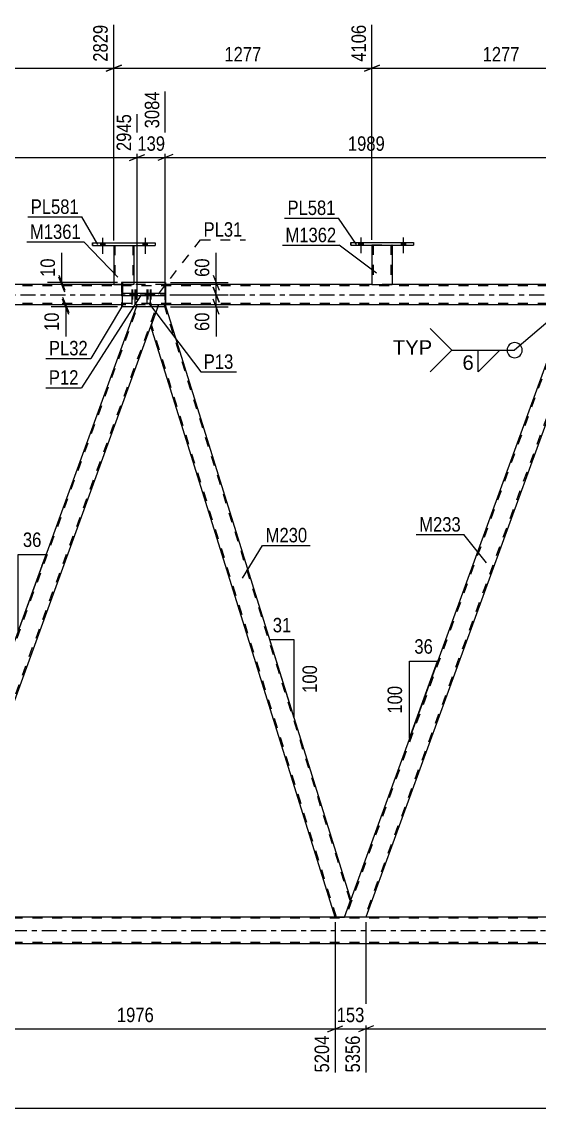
# Model space of a CAD drawing. Header units: millimetres. Extents: x 0 to 841, y 0 to 594.
# Drawn here: x 169.9 to 272.3, y 262.5 to 477.6 of the extents above; entities that cross this region are included whole.
import ezdxf

# ---------------------------------------------------------------- set-up
doc = ezdxf.new("R2010")
doc.units = ezdxf.units.MM
doc.linetypes.add('DXK_LINE_DOT2', pattern=[3.9198, 1.9599, -1.9599])
doc.linetypes.add('DXK_LINE_DOT3', pattern=[5.9187, 2.979, -0.9799, 0.9799, -0.9799])
doc.styles.add('Arial', font='arial.ttf', dxfattribs={"height": 0.2})
doc.styles.add('Arial Narrow', font='ARIALN.TTF', dxfattribs={"height": 0.2})

# ---------------------------------------------------------------- blocks, each defined once
blk = doc.blocks.new('Part-389678698-37675 - 5011')
at = {"color": 2, "linetype": 'Continuous'}
for p, q in [((235.02, 433.4), (235.02, 433.88)), ((235.02, 433.88), (235.02, 433.88)), ((235.02, 433.88), (247.42, 433.88)), ((235.02, 433.4), (235.02, 433.4)), ((235.02, 433.4), (247.42, 433.4)), ((247.42, 433.88), (247.42, 433.4))]:
    blk.add_line(p, q, dxfattribs=at)
at = {"color": 7, "linetype": 'DXK_LINE_DOT2'}
for p, q in [((235.02, 433.88), (235.02, 433.4)), ((235.02, 433.88), (235.02, 433.88)), ((235.02, 433.4), (235.02, 433.4)), ((247.42, 433.88), (247.42, 433.4))]:
    blk.add_line(p, q, dxfattribs=at)
blk = doc.blocks.new('Part-389678698-5312 - 5011')
at = {"color": 7, "linetype": 'DXK_LINE_DOT2'}
for p, q in [((189.69, 425.96), (189.69, 421.56)), ((198.39, 425.96), (189.69, 425.96)), ((198.39, 425.96), (198.39, 421.56)), ((198.39, 421.56), (198.39, 425.56)), ((198.39, 421.16), (189.9, 421.16)), ((198.39, 421.16), (198.39, 421.39))]:
    blk.add_line(p, q, dxfattribs=at)
at = {"color": 2, "linetype": 'Continuous'}
for p, q in [((198.37, 425.96), (198.39, 425.96)), ((198.39, 425.96), (198.39, 425.56)), ((189.69, 421.56), (189.69, 421.16)), ((189.9, 421.16), (189.69, 421.16)), ((198.39, 421.39), (198.39, 421.56))]:
    blk.add_line(p, q, dxfattribs=at)
blk = doc.blocks.new('Part-389678698-5054 - 5011')
at = {"color": 7, "linetype": 'DXK_LINE_DOT2'}
for p, q in [((732.59, 425.32), (74.97, 425.32)), ((198.37, 425.56), (188.14, 425.56)), ((243.22, 425.56), (239.22, 425.56)), ((732.59, 421.8), (74.97, 421.8)), ((198.37, 421.56), (189.9, 421.56))]:
    blk.add_line(p, q, dxfattribs=at)
at = {"color": 2, "linetype": 'Continuous'}
for p, q in [((188.14, 425.56), (118.89, 425.56)), ((239.22, 425.56), (198.37, 425.56)), ((290.3, 425.56), (243.22, 425.56)), ((189.9, 421.56), (118.89, 421.56)), ((277.9, 421.56), (198.37, 421.56))]:
    blk.add_line(p, q, dxfattribs=at)
at = {"color": 7, "linetype": 'DXK_LINE_DOT3'}
blk.add_line((74.97, 423.56), (732.59, 423.56), dxfattribs=at)
blk = doc.blocks.new('Bolt-389678698-5115 - 5011')
at = {"color": 1, "linetype": 'DXK_LINE_DOT2'}
for p, q in [((191.85, 424.6), (191.85, 421.6)), ((192.43, 424.6), (192.43, 421.6)), ((194.88, 424.6), (194.88, 421.6)), ((195.46, 424.6), (195.46, 421.6)), ((191.49, 423.8), (191.49, 423.32)), ((192.07, 423.8), (192.07, 423.32)), ((192.21, 423.8), (192.21, 423.32)), ((192.79, 423.8), (192.79, 423.32)), ((194.52, 423.8), (194.52, 423.32)), ((195.1, 423.8), (195.1, 423.32)), ((195.24, 423.8), (195.24, 423.32)), ((195.82, 423.8), (195.82, 423.32))]:
    blk.add_line(p, q, dxfattribs=at)
blk = doc.blocks.new('Bolt-389678698-5116 - 5011')
at = {"linetype": 'Continuous'}
for points in [[(192.05, 423.8), (191.33, 423.8), (191.33, 423.32), (192.05, 423.32)], [(192.67, 423.8), (191.95, 423.8), (191.95, 423.32), (192.67, 423.32)], [(195.06, 423.8), (194.34, 423.8), (194.34, 423.32), (195.06, 423.32)], [(195.68, 423.8), (194.96, 423.8), (194.96, 423.32), (195.68, 423.32)]]:
    blk.add_hatch(color=1, dxfattribs=at).paths.add_polyline_path(points)
at = {"color": 1, "linetype": 'Continuous'}
for p, q in [((191.69, 424.6), (191.69, 421.6)), ((192.31, 424.6), (192.31, 421.6)), ((194.7, 424.6), (194.7, 421.6)), ((195.32, 424.6), (195.32, 421.6)), ((191.33, 423.8), (191.33, 423.32)), ((191.95, 423.8), (191.95, 423.32)), ((192.05, 423.8), (192.05, 423.32)), ((192.67, 423.8), (192.67, 423.32)), ((194.34, 423.8), (194.34, 423.32)), ((194.96, 423.8), (194.96, 423.32)), ((195.06, 423.8), (195.06, 423.32)), ((195.68, 423.8), (195.68, 423.32))]:
    blk.add_line(p, q, dxfattribs=at)
blk = doc.blocks.new('Part-389678698-5155 - 5011')
at = {"color": 7, "linetype": 'DXK_LINE_DOT2'}
for p, q in [((198.39, 423.8), (189.69, 423.8)), ((189.69, 423.8), (189.69, 423.32)), ((198.39, 423.32), (189.69, 423.32)), ((196.13, 423.8), (196.13, 423.32)), ((198.39, 423.8), (198.39, 423.32))]:
    blk.add_line(p, q, dxfattribs=at)
blk = doc.blocks.new('Part-389678698-5170 - 5011')
at = {"color": 2, "linetype": 'Continuous'}
for p, q in [((195.91, 423.8), (189.9, 423.8)), ((189.9, 423.8), (189.9, 423.32)), ((195.91, 423.32), (189.9, 423.32)), ((198.37, 423.8), (195.91, 423.8)), ((195.91, 423.8), (195.91, 423.32)), ((198.37, 423.32), (195.91, 423.32)), ((198.37, 423.8), (198.37, 423.32))]:
    blk.add_line(p, q, dxfattribs=at)
blk = doc.blocks.new('Part-389678698-5224 - 5011')
at = {"color": 7, "linetype": 'DXK_LINE_DOT2'}
for p, q in [((722.79, 300.1), (55.51, 300.1)), ((722.79, 295.3), (55.51, 295.3))]:
    blk.add_line(p, q, dxfattribs=at)
at = {"color": 2, "linetype": 'Continuous'}
for p, q in [((312.42, 300.34), (157.35, 300.34)), ((312.42, 295.06), (157.35, 295.06))]:
    blk.add_line(p, q, dxfattribs=at)
at = {"color": 7, "linetype": 'DXK_LINE_DOT3'}
blk.add_line((55.51, 297.7), (722.79, 297.7), dxfattribs=at)
blk = doc.blocks.new('Part-389678698-5271 - 5011')
at = {"color": 2, "linetype": 'Continuous'}
for p, q in [((198.37, 425.96), (189.9, 425.96)), ((189.9, 425.96), (189.9, 423.8)), ((198.37, 425.96), (198.37, 421.16)), ((189.9, 421.16), (189.9, 423.32)), ((198.37, 421.16), (189.9, 421.16))]:
    blk.add_line(p, q, dxfattribs=at)
at = {"color": 7, "linetype": 'DXK_LINE_DOT2'}
blk.add_line((189.9, 423.8), (189.9, 423.32), dxfattribs=at)
blk = doc.blocks.new('Part-389678698-5350 - 5011')
at = {"color": 7, "linetype": 'DXK_LINE_DOT2'}
for p, q in [((148.9, 300.34), (193.02, 421.56)), ((152.65, 300.34), (196.77, 421.56)), ((192.62, 421.16), (192.77, 421.56)), ((197.02, 421.56), (192.77, 421.56)), ((195.48, 417.31), (197.02, 421.56)), ((148.65, 300.34), (150.4, 305.17)), ((152.9, 300.34), (154.66, 305.17)), ((152.9, 300.34), (148.65, 300.34))]:
    blk.add_line(p, q, dxfattribs=at)
at = {"color": 2, "linetype": 'Continuous'}
for p, q in [((150.4, 305.17), (192.62, 421.16)), ((154.66, 305.17), (195.48, 417.31))]:
    blk.add_line(p, q, dxfattribs=at)
blk = doc.blocks.new('Part-389678698-5355 - 5011')
at = {"color": 2, "linetype": 'Continuous'}
for p, q in [((196.88, 421.16), (195.48, 417.31)), ((235.04, 303.81), (198.37, 421.48)), ((231.93, 300.34), (195.48, 417.31)), ((233.78, 300.34), (235.04, 303.81))]:
    blk.add_line(p, q, dxfattribs=at)
at = {"color": 7, "linetype": 'DXK_LINE_DOT2'}
for p, q in [((197.02, 421.56), (196.88, 421.16)), ((198.34, 421.56), (197.02, 421.56)), ((198.09, 421.56), (234.91, 303.44)), ((198.37, 421.48), (198.34, 421.56)), ((232.19, 300.34), (195.61, 417.68)), ((231.93, 300.34), (233.78, 300.34))]:
    blk.add_line(p, q, dxfattribs=at)
blk = doc.blocks.new('Part-389678698-5360 - 5011')
at = {"color": 7, "linetype": 'DXK_LINE_DOT2'}
for p, q in [((278.16, 421.56), (234.03, 300.34)), ((281.9, 421.56), (237.78, 300.34)), ((282.16, 421.56), (280.61, 417.31)), ((235.04, 303.81), (233.78, 300.34)), ((238.04, 300.34), (233.78, 300.34))]:
    blk.add_line(p, q, dxfattribs=at)
at = {"color": 2, "linetype": 'Continuous'}
for p, q in [((277.9, 421.56), (235.04, 303.81)), ((277.9, 421.56), (281.65, 421.56)), ((281.65, 421.56), (282.16, 421.56)), ((280.61, 417.31), (238.04, 300.34))]:
    blk.add_line(p, q, dxfattribs=at)
blk = doc.blocks.new('Part-389678698-37674 - 5011')
at = {"color": 7, "linetype": 'DXK_LINE_DOT2'}
for p, q in [((239.22, 433.41), (243.22, 433.41)), ((239.22, 433.4), (239.22, 433.41)), ((239.22, 433.41), (239.22, 433.4)), ((239.46, 433.41), (239.46, 425.56)), ((242.98, 433.41), (242.98, 425.56)), ((243.22, 433.41), (243.22, 433.4)), ((243.22, 433.4), (243.22, 433.41)), ((242.96, 425.56), (242.98, 425.56))]:
    blk.add_line(p, q, dxfattribs=at)
at = {"color": 2, "linetype": 'Continuous'}
for p, q in [((239.22, 433.4), (239.22, 425.56)), ((243.22, 433.4), (243.22, 425.56)), ((239.22, 425.56), (243.19, 425.56)), ((243.22, 425.56), (243.19, 425.56))]:
    blk.add_line(p, q, dxfattribs=at)
blk = doc.blocks.new('Part-389678698-37672 - 5011')
at = {"color": 7, "linetype": 'DXK_LINE_DOT2'}
for p, q in [((188.14, 433.34), (192.14, 433.34)), ((188.14, 433.33), (188.14, 433.34)), ((188.14, 433.34), (188.14, 433.33)), ((188.38, 433.34), (188.38, 425.56)), ((191.9, 433.34), (191.9, 425.56)), ((192.14, 433.34), (192.14, 433.33)), ((192.14, 433.33), (192.14, 433.34)), ((192.14, 425.96), (192.14, 425.56)), ((188.44, 425.56), (188.38, 425.56)), ((191.9, 425.56), (189.9, 425.56)), ((192.14, 425.56), (191.66, 425.56)), ((191.88, 425.56), (191.9, 425.56))]:
    blk.add_line(p, q, dxfattribs=at)
at = {"color": 2, "linetype": 'Continuous'}
for p, q in [((188.14, 433.33), (188.14, 425.56)), ((192.14, 433.33), (192.14, 425.96)), ((188.14, 425.56), (189.9, 425.56))]:
    blk.add_line(p, q, dxfattribs=at)
blk = doc.blocks.new('Part-389678698-37673 - 5011')
at = {"color": 2, "linetype": 'Continuous'}
for p, q in [((183.94, 433.33), (183.94, 433.81)), ((183.94, 433.81), (183.94, 433.81)), ((183.94, 433.81), (196.34, 433.81)), ((183.94, 433.33), (183.94, 433.33)), ((183.94, 433.33), (196.34, 433.33)), ((196.34, 433.81), (196.34, 433.33))]:
    blk.add_line(p, q, dxfattribs=at)
at = {"color": 7, "linetype": 'DXK_LINE_DOT2'}
for p, q in [((183.94, 433.81), (183.94, 433.33)), ((183.94, 433.81), (183.94, 433.81)), ((183.94, 433.33), (183.94, 433.33)), ((196.34, 433.81), (196.34, 433.33))]:
    blk.add_line(p, q, dxfattribs=at)
blk = doc.blocks.new('Bolt-389678698-37700 - 5011')
at = {"linetype": 'Continuous'}
for points in [[(185.5, 433.33), (186.38, 433.33), (186.38, 433.81), (185.5, 433.81)], [(193.9, 433.33), (194.78, 433.33), (194.78, 433.81), (193.9, 433.81)]]:
    blk.add_hatch(color=1, dxfattribs=at).paths.add_polyline_path(points)
at = {"color": 1, "linetype": 'Continuous'}
for p, q in [((185.94, 434.81), (185.94, 431.69)), ((194.34, 434.81), (194.34, 431.69)), ((185.5, 433.81), (185.5, 433.33)), ((186.38, 433.81), (186.38, 433.33)), ((193.9, 433.81), (193.9, 433.33)), ((194.78, 433.81), (194.78, 433.33))]:
    blk.add_line(p, q, dxfattribs=at)
blk = doc.blocks.new('Bolt-389678698-37701 - 5011')
at = {"linetype": 'Continuous'}
for points in [[(185.5, 433.33), (186.38, 433.33), (186.38, 433.81), (185.5, 433.81)], [(193.9, 433.33), (194.78, 433.33), (194.78, 433.81), (193.9, 433.81)]]:
    blk.add_hatch(color=1, dxfattribs=at).paths.add_polyline_path(points)
at = {"color": 1, "linetype": 'Continuous'}
for p, q in [((185.94, 434.81), (185.94, 431.69)), ((194.34, 434.81), (194.34, 431.69)), ((185.5, 433.81), (185.5, 433.33)), ((186.38, 433.81), (186.38, 433.33)), ((193.9, 433.81), (193.9, 433.33)), ((194.78, 433.81), (194.78, 433.33))]:
    blk.add_line(p, q, dxfattribs=at)
blk = doc.blocks.new('Bolt-389678698-37702 - 5011')
at = {"linetype": 'Continuous'}
for points in [[(236.58, 433.4), (237.46, 433.4), (237.46, 433.88), (236.58, 433.88)], [(244.98, 433.4), (245.86, 433.4), (245.86, 433.88), (244.98, 433.88)]]:
    blk.add_hatch(color=1, dxfattribs=at).paths.add_polyline_path(points)
at = {"color": 1, "linetype": 'Continuous'}
for p, q in [((237.02, 434.88), (237.02, 431.76)), ((245.42, 434.88), (245.42, 431.76)), ((236.58, 433.88), (236.58, 433.4)), ((237.46, 433.88), (237.46, 433.4)), ((244.98, 433.88), (244.98, 433.4)), ((245.86, 433.88), (245.86, 433.4))]:
    blk.add_line(p, q, dxfattribs=at)
blk = doc.blocks.new('Bolt-389678698-37703 - 5011')
at = {"linetype": 'Continuous'}
for points in [[(236.58, 433.4), (237.46, 433.4), (237.46, 433.88), (236.58, 433.88)], [(244.98, 433.4), (245.86, 433.4), (245.86, 433.88), (244.98, 433.88)]]:
    blk.add_hatch(color=1, dxfattribs=at).paths.add_polyline_path(points)
at = {"color": 1, "linetype": 'Continuous'}
for p, q in [((237.02, 434.88), (237.02, 431.76)), ((245.42, 434.88), (245.42, 431.76)), ((236.58, 433.88), (236.58, 433.4)), ((237.46, 433.88), (237.46, 433.4)), ((244.98, 433.88), (244.98, 433.4)), ((245.86, 433.88), (245.86, 433.4))]:
    blk.add_line(p, q, dxfattribs=at)
blk = doc.blocks.new('StraightDimension-389678698-10291 - 5011')
at = {"color": 7, "linetype": 'Continuous'}
for p, q in [((238.04, 299.34), (238.04, 269.57)), ((317.07, 299.34), (317.07, 269.57)), ((239.54, 278.79), (236.54, 277.59)), ((238.04, 278.19), (317.07, 278.19)), ((315.57, 277.59), (318.57, 278.79))]:
    blk.add_line(p, q, dxfattribs=at)
at = {"color": 0}
blk.add_wipeout([(281.81, 278.94), (281.81, 283.14), (273.3, 283.14), (273.3, 278.94)], dxfattribs=at)
at = {"color": 0, "linetype": 'Continuous'}
blk.add_wipeout([(316.47, 277.49), (312.27, 277.49), (312.27, 268.97), (316.47, 268.97)], dxfattribs=at)
at = {"color": 3, "style": 'Arial Narrow'}
blk.add_text('1976', height=2.863, dxfattribs=at).set_placement((273.9, 279.54))
at = {"color": 3, "linetype": 'Continuous', "style": 'Arial Narrow'}
blk.add_text('7332', height=2.863, rotation=90.0002, dxfattribs=at).set_placement((315.87, 269.57))
blk = doc.blocks.new('StraightDimension-389678698-10292 - 5011')
at = {"color": 7, "linetype": 'Continuous'}
for p, q in [((231.93, 299.34), (231.93, 269.57)), ((238.04, 299.34), (238.04, 269.57)), ((230.43, 277.59), (233.43, 278.79)), ((231.93, 278.19), (238.04, 278.19)), ((239.54, 278.79), (236.54, 277.59))]:
    blk.add_line(p, q, dxfattribs=at)
at = {"color": 0}
blk.add_wipeout([(238.33, 278.94), (238.33, 283.14), (231.64, 283.14), (231.64, 278.94)], dxfattribs=at)
at = {"color": 0, "linetype": 'Continuous'}
blk.add_wipeout([(237.44, 277.49), (233.24, 277.49), (233.24, 268.97), (237.44, 268.97)], dxfattribs=at)
at = {"color": 3, "style": 'Arial Narrow'}
blk.add_text('153', height=2.863, dxfattribs=at).set_placement((232.24, 279.54))
at = {"color": 3, "linetype": 'Continuous', "style": 'Arial Narrow'}
blk.add_text('5356', height=2.863, rotation=90.0002, dxfattribs=at).set_placement((236.84, 269.57))
blk = doc.blocks.new('StraightDimension-389678698-13141 - 5011')
at = {"color": 7, "linetype": 'Continuous'}
blk.add_line((46.25, 262.49), (763.87, 262.49), dxfattribs=at)
blk = doc.blocks.new('StraightDimension-389678698-10293 - 5011')
at = {"color": 7, "linetype": 'Continuous'}
for p, q in [((152.9, 299.34), (152.9, 269.57)), ((231.93, 299.34), (231.93, 269.57)), ((154.4, 278.79), (151.4, 277.59)), ((152.9, 278.19), (231.93, 278.19)), ((230.43, 277.59), (233.43, 278.79))]:
    blk.add_line(p, q, dxfattribs=at)
at = {"color": 0}
blk.add_wipeout([(196.67, 278.94), (196.67, 283.14), (188.16, 283.14), (188.16, 278.94)], dxfattribs=at)
at = {"color": 0, "linetype": 'Continuous'}
blk.add_wipeout([(231.33, 277.49), (227.13, 277.49), (227.13, 268.97), (231.33, 268.97)], dxfattribs=at)
at = {"color": 3, "style": 'Arial Narrow'}
blk.add_text('1976', height=2.863, dxfattribs=at).set_placement((188.76, 279.54))
at = {"color": 3, "linetype": 'Continuous', "style": 'Arial Narrow'}
blk.add_text('5204', height=2.863, rotation=90.0002, dxfattribs=at).set_placement((230.73, 269.57))
blk = doc.blocks.new('StraightDimension-389678698-45376 - 5011')
at = {"color": 7, "linetype": 'Continuous'}
for p, q in [((199.39, 425.96), (210.79, 425.96)), ((207.79, 427.46), (208.99, 424.46)), ((208.39, 423.56), (208.39, 425.96)), ((208.99, 422.06), (207.79, 425.06)), ((199.37, 423.56), (210.79, 423.56))]:
    blk.add_line(p, q, dxfattribs=at)
at = {"color": 0}
blk.add_wipeout([(207.64, 431.34), (203.44, 431.34), (203.44, 426.49), (207.64, 426.49)], dxfattribs=at)
at = {"color": 7, "linetype": 'Continuous'}
blk.add_line((208.39, 425.96), (208.39, 431.87), dxfattribs=at)
blk.add_line((208.39, 425.96), (208.39, 431.87), dxfattribs=at)
at = {"color": 3, "style": 'Arial Narrow'}
blk.add_text('60', height=2.863, rotation=90.0002, dxfattribs=at).set_placement((207.04, 427.09))
blk = doc.blocks.new('StraightDimension-389678698-6484 - 5011')
at = {"color": 7, "linetype": 'Continuous'}
for p, q in [((178.03, 423.06), (179.23, 420.06)), ((179.23, 419.66), (178.03, 422.66)), ((188.9, 421.56), (175.78, 421.56)), ((188.9, 421.16), (175.78, 421.16)), ((178.63, 421.16), (178.63, 421.56))]:
    blk.add_line(p, q, dxfattribs=at)
at = {"color": 0}
blk.add_wipeout([(177.88, 420.64), (173.68, 420.64), (173.68, 415.78), (177.88, 415.78)], dxfattribs=at)
at = {"color": 7, "linetype": 'Continuous'}
blk.add_line((178.63, 421.16), (178.63, 415.26), dxfattribs=at)
blk.add_line((178.63, 421.16), (178.63, 415.26), dxfattribs=at)
at = {"color": 3, "style": 'Arial Narrow'}
blk.add_text('10', height=2.863, rotation=90.0002, dxfattribs=at).set_placement((177.28, 416.38))
blk = doc.blocks.new('StraightDimension-389678698-6498 - 5011')
at = {"color": 7, "linetype": 'Continuous'}
for p, q in [((188.9, 425.96), (175.01, 425.96)), ((177.26, 427.46), (178.46, 424.46)), ((178.46, 424.06), (177.26, 427.06)), ((177.86, 425.56), (177.86, 425.96)), ((188.9, 425.56), (175.01, 425.56))]:
    blk.add_line(p, q, dxfattribs=at)
at = {"color": 0}
blk.add_wipeout([(177.11, 431.34), (172.91, 431.34), (172.91, 426.49), (177.11, 426.49)], dxfattribs=at)
at = {"color": 7, "linetype": 'Continuous'}
blk.add_line((177.86, 425.96), (177.86, 431.87), dxfattribs=at)
blk.add_line((177.86, 425.96), (177.86, 431.87), dxfattribs=at)
at = {"color": 3, "style": 'Arial Narrow'}
blk.add_text('10', height=2.863, rotation=90.0002, dxfattribs=at).set_placement((176.51, 427.09))
blk = doc.blocks.new('StraightDimension-389678698-45018 - 5011')
at = {"color": 7, "linetype": 'Continuous'}
for p, q in [((113.21, 422.56), (113.21, 461.99)), ((192.77, 422.56), (192.77, 459.32)), ((114.71, 451.31), (111.71, 450.11)), ((113.21, 450.71), (192.77, 450.71)), ((191.27, 450.11), (194.27, 451.31))]:
    blk.add_line(p, q, dxfattribs=at)
at = {"color": 0, "linetype": 'Continuous'}
blk.add_wipeout([(192.17, 459.92), (187.97, 459.92), (187.97, 451.41), (192.17, 451.41)], dxfattribs=at)
at = {"color": 0}
blk.add_wipeout([(157.24, 451.46), (157.24, 455.66), (148.73, 455.66), (148.73, 451.46)], dxfattribs=at)
at = {"color": 3, "linetype": 'Continuous', "style": 'Arial Narrow'}
blk.add_text('2945', height=2.863, rotation=90.0002, dxfattribs=at).set_placement((191.57, 452.01))
at = {"color": 3, "style": 'Arial Narrow'}
blk.add_text('1989', height=2.863, dxfattribs=at).set_placement((149.33, 452.06))
blk = doc.blocks.new('AngleDimension-389678698-13203 - 5011')
at = {"color": 7, "linetype": 'Continuous'}
for p, q in [((169.23, 372.12), (174.77, 372.12)), ((169.23, 356.9), (174.77, 372.12)), ((169.23, 356.9), (169.23, 372.12)), ((173.94, 369.84), (174.77, 372.12))]:
    blk.add_line(p, q, dxfattribs=at)
at = {"color": 0}
for points in [[(174.43, 373.02), (174.43, 377.22), (169.57, 377.22), (169.57, 373.02)], [(168.33, 367.85), (164.13, 367.85), (164.13, 361.17), (168.33, 361.17)]]:
    blk.add_wipeout(points, dxfattribs=at)
at = {"color": 3, "style": 'Arial Narrow'}
blk.add_text('36', height=2.863, dxfattribs=at).set_placement((170.17, 373.62))
blk.add_text('100', height=2.863, rotation=90.0002, dxfattribs=at).set_placement((167.73, 361.77))
blk = doc.blocks.new('AngleDimension-389678698-13217 - 5011')
at = {"color": 7, "linetype": 'Continuous'}
for p, q in [((219.53, 353.58), (219.02, 355.22)), ((223.84, 355.22), (219.02, 355.22)), ((223.84, 339.75), (219.02, 355.22)), ((223.84, 339.75), (223.84, 355.22))]:
    blk.add_line(p, q, dxfattribs=at)
at = {"color": 0}
for points in [[(223.86, 356.12), (223.86, 360.32), (219, 360.32), (219, 356.12)], [(228.94, 350.83), (224.74, 350.83), (224.74, 344.14), (228.94, 344.14)]]:
    blk.add_wipeout(points, dxfattribs=at)
at = {"color": 3, "style": 'Arial Narrow'}
blk.add_text('31', height=2.863, dxfattribs=at).set_placement((219.6, 356.72))
blk.add_text('100', height=2.863, rotation=90.0002, dxfattribs=at).set_placement((228.34, 344.74))
blk = doc.blocks.new('AngleDimension-389678698-13231 - 5011')
at = {"color": 7, "linetype": 'Continuous'}
for p, q in [((246.67, 350.99), (252.21, 350.99)), ((246.67, 335.76), (252.21, 350.99)), ((246.67, 335.76), (246.67, 350.99)), ((251.64, 349.41), (252.21, 350.99))]:
    blk.add_line(p, q, dxfattribs=at)
at = {"color": 0}
for points in [[(251.87, 351.89), (251.87, 356.09), (247.01, 356.09), (247.01, 351.89)], [(245.77, 346.72), (241.57, 346.72), (241.57, 340.03), (245.77, 340.03)]]:
    blk.add_wipeout(points, dxfattribs=at)
at = {"color": 3, "style": 'Arial Narrow'}
blk.add_text('36', height=2.863, dxfattribs=at).set_placement((247.61, 352.49))
blk.add_text('100', height=2.863, rotation=90.0002, dxfattribs=at).set_placement((245.17, 340.63))
blk = doc.blocks.new('StraightDimension-389678698-45417 - 5011')
at = {"color": 7, "linetype": 'Continuous'}
for p, q in [((239.22, 434.41), (239.22, 477.02)), ((290.3, 434.41), (290.3, 477.02)), ((240.72, 469), (237.72, 467.8)), ((288.8, 467.8), (291.8, 469)), ((239.22, 468.4), (290.3, 468.4))]:
    blk.add_line(p, q, dxfattribs=at)
at = {"color": 0, "linetype": 'Continuous'}
blk.add_wipeout([(289.7, 477.62), (285.5, 477.62), (285.5, 469.1), (289.7, 469.1)], dxfattribs=at)
at = {"color": 0}
blk.add_wipeout([(269.02, 469.15), (269.02, 473.35), (260.51, 473.35), (260.51, 469.15)], dxfattribs=at)
at = {"color": 3, "linetype": 'Continuous', "style": 'Arial Narrow'}
blk.add_text('5383', height=2.863, rotation=90.0002, dxfattribs=at).set_placement((289.1, 469.7))
at = {"color": 3, "style": 'Arial Narrow'}
blk.add_text('1277', height=2.863, dxfattribs=at).set_placement((261.11, 469.75))
blk = doc.blocks.new('StraightDimension-389678698-45016 - 5011')
at = {"color": 7, "linetype": 'Continuous'}
for p, q in [((198.34, 422.56), (198.34, 463.82)), ((277.9, 422.56), (277.9, 459.32)), ((199.84, 451.31), (196.84, 450.11)), ((198.34, 450.71), (277.9, 450.71)), ((276.4, 450.11), (279.4, 451.31))]:
    blk.add_line(p, q, dxfattribs=at)
at = {"color": 0, "linetype": 'Continuous'}
blk.add_wipeout([(277.3, 459.92), (273.1, 459.92), (273.1, 451.41), (277.3, 451.41)], dxfattribs=at)
at = {"color": 0}
blk.add_wipeout([(242.38, 451.46), (242.38, 455.66), (233.86, 455.66), (233.86, 451.46)], dxfattribs=at)
at = {"color": 3, "linetype": 'Continuous', "style": 'Arial Narrow'}
blk.add_text('5073', height=2.863, rotation=90.0002, dxfattribs=at).set_placement((276.7, 452.01))
at = {"color": 3, "style": 'Arial Narrow'}
blk.add_text('1989', height=2.863, dxfattribs=at).set_placement((234.46, 452.06))
blk = doc.blocks.new('StraightDimension-389678698-45017 - 5011')
at = {"color": 7, "linetype": 'Continuous'}
for p, q in [((198.34, 422.56), (198.34, 463.82)), ((192.77, 422.56), (192.77, 459.32)), ((191.27, 450.11), (194.27, 451.31)), ((192.77, 450.71), (198.34, 450.71)), ((199.84, 451.31), (196.84, 450.11))]:
    blk.add_line(p, q, dxfattribs=at)
at = {"color": 0}
blk.add_wipeout([(198.9, 451.46), (198.9, 455.66), (192.21, 455.66), (192.21, 451.46)], dxfattribs=at)
at = {"color": 0, "linetype": 'Continuous'}
blk.add_wipeout([(197.74, 464.42), (193.54, 464.42), (193.54, 455.91), (197.74, 455.91)], dxfattribs=at)
at = {"color": 3, "linetype": 'Continuous', "style": 'Arial Narrow'}
blk.add_text('3084', height=2.863, rotation=90.0002, dxfattribs=at).set_placement((197.14, 456.51))
at = {"color": 3, "style": 'Arial Narrow'}
blk.add_text('139', height=2.863, dxfattribs=at).set_placement((192.81, 452.06))
blk = doc.blocks.new('StraightDimension-389678698-45377 - 5011')
at = {"color": 7, "linetype": 'Continuous'}
for p, q in [((207.79, 425.06), (208.99, 422.06)), ((199.37, 423.56), (210.79, 423.56)), ((208.99, 419.66), (207.79, 422.66)), ((208.39, 421.16), (208.39, 423.56)), ((199.37, 421.16), (210.79, 421.16))]:
    blk.add_line(p, q, dxfattribs=at)
at = {"color": 0}
blk.add_wipeout([(207.64, 420.64), (203.44, 420.64), (203.44, 415.78), (207.64, 415.78)], dxfattribs=at)
at = {"color": 7, "linetype": 'Continuous'}
blk.add_line((208.39, 421.16), (208.39, 415.26), dxfattribs=at)
blk.add_line((208.39, 421.16), (208.39, 415.26), dxfattribs=at)
at = {"color": 3, "style": 'Arial Narrow'}
blk.add_text('60', height=2.863, rotation=90.0002, dxfattribs=at).set_placement((207.04, 416.38))
blk = doc.blocks.new('StraightDimension-389678698-45418 - 5011')
at = {"color": 7, "linetype": 'Continuous'}
for p, q in [((188.14, 434.33), (188.14, 477.02)), ((239.22, 434.41), (239.22, 477.02)), ((189.64, 469), (186.64, 467.8)), ((237.72, 467.8), (240.72, 469)), ((188.14, 468.4), (239.22, 468.4))]:
    blk.add_line(p, q, dxfattribs=at)
at = {"color": 0, "linetype": 'Continuous'}
blk.add_wipeout([(238.62, 477.62), (234.42, 477.62), (234.42, 469.1), (238.62, 469.1)], dxfattribs=at)
at = {"color": 0}
blk.add_wipeout([(217.94, 469.15), (217.94, 473.35), (209.43, 473.35), (209.43, 469.15)], dxfattribs=at)
at = {"color": 3, "linetype": 'Continuous', "style": 'Arial Narrow'}
blk.add_text('4106', height=2.863, rotation=90.0002, dxfattribs=at).set_placement((238.02, 469.7))
at = {"color": 3, "style": 'Arial Narrow'}
blk.add_text('1277', height=2.863, dxfattribs=at).set_placement((210.03, 469.75))
blk = doc.blocks.new('StraightDimension-389678698-45419 - 5011')
at = {"color": 7, "linetype": 'Continuous'}
for p, q in [((137.06, 434.4), (137.06, 477.02)), ((188.14, 434.33), (188.14, 477.02)), ((138.56, 469), (135.56, 467.8)), ((186.64, 467.8), (189.64, 469)), ((137.06, 468.4), (188.14, 468.4))]:
    blk.add_line(p, q, dxfattribs=at)
at = {"color": 0, "linetype": 'Continuous'}
blk.add_wipeout([(187.54, 477.62), (183.34, 477.62), (183.34, 469.1), (187.54, 469.1)], dxfattribs=at)
at = {"color": 0}
blk.add_wipeout([(166.86, 469.15), (166.86, 473.35), (158.34, 473.35), (158.34, 469.15)], dxfattribs=at)
at = {"color": 3, "linetype": 'Continuous', "style": 'Arial Narrow'}
blk.add_text('2829', height=2.863, rotation=90.0002, dxfattribs=at).set_placement((186.94, 469.7))
at = {"color": 3, "style": 'Arial Narrow'}
blk.add_text('1277', height=2.863, dxfattribs=at).set_placement((158.94, 469.75))
blk = doc.blocks.new('Mark-389678698-5166 - 5011')
at = {"color": 0}
blk.add_wipeout([(181.16, 405.75), (181.16, 408.75), (175.31, 408.75), (175.31, 405.75)], dxfattribs=at)
blk.add_wipeout([(181.16, 405.75), (181.16, 408.75), (175.31, 408.75), (175.31, 405.75)], dxfattribs=at)
at = {"color": 30, "linetype": 'Continuous'}
for p in [(193.45, 423.32), (174.71, 405.15)]:
    blk.add_line(p, (181.76, 405.15), dxfattribs=at)
at = {"color": 3, "style": 'Arial Narrow'}
blk.add_text('P12', height=2.863, dxfattribs=at).set_placement((175.31, 405.75))
blk = doc.blocks.new('Mark-389678698-5267 - 5011')
at = {"color": 0}
blk.add_wipeout([(211.8, 408.89), (211.8, 411.89), (205.95, 411.89), (205.95, 408.89)], dxfattribs=at)
blk.add_wipeout([(211.8, 408.89), (211.8, 411.89), (205.95, 411.89), (205.95, 408.89)], dxfattribs=at)
at = {"color": 30, "linetype": 'Continuous'}
for p, q in [((194.99, 421.97), (205.35, 408.29)), ((205.35, 408.29), (212.4, 408.29))]:
    blk.add_line(p, q, dxfattribs=at)
at = {"color": 3, "style": 'Arial Narrow'}
blk.add_text('P13', height=2.863, dxfattribs=at).set_placement((205.95, 408.89))
blk = doc.blocks.new('Mark-389678698-5351 - 5011')
at = {"color": 0}
blk.add_wipeout([(226.41, 374.54), (226.41, 377.54), (218.19, 377.54), (218.19, 374.54)], dxfattribs=at)
blk.add_wipeout([(226.41, 374.54), (226.41, 377.54), (218.19, 377.54), (218.19, 374.54)], dxfattribs=at)
at = {"color": 30, "linetype": 'Continuous'}
for p, q in [((213.62, 367.46), (217.59, 373.94)), ((217.59, 373.94), (227.01, 373.94))]:
    blk.add_line(p, q, dxfattribs=at)
at = {"color": 3, "style": 'Arial Narrow'}
blk.add_text('M230', height=2.863, dxfattribs=at).set_placement((218.19, 374.54))
blk = doc.blocks.new('Mark-389678698-5356 - 5011')
at = {"color": 0}
blk.add_wipeout([(256.8, 376.66), (256.8, 379.66), (248.57, 379.66), (248.57, 376.66)], dxfattribs=at)
blk.add_wipeout([(256.8, 376.66), (256.8, 379.66), (248.57, 379.66), (248.57, 376.66)], dxfattribs=at)
at = {"color": 30, "linetype": 'Continuous'}
for p in [(247.97, 376.06), (261.9, 370.5)]:
    blk.add_line(p, (257.4, 376.06), dxfattribs=at)
at = {"color": 3, "style": 'Arial Narrow'}
blk.add_text('M233', height=2.863, dxfattribs=at).set_placement((248.57, 376.66))
blk = doc.blocks.new('Mark-389678698-45725 - 5011')
at = {"color": 0, "linetype": 'Continuous'}
blk.add_wipeout([(232.16, 433.97), (232.16, 436.97), (222.11, 436.97), (222.11, 433.97)], dxfattribs=at)
blk.add_wipeout([(232.16, 433.97), (232.16, 436.97), (222.11, 436.97), (222.11, 433.97)], dxfattribs=at)
at = {"color": 30, "linetype": 'Continuous'}
for p in [(221.51, 433.37), (240.13, 427.86)]:
    blk.add_line(p, (232.76, 433.37), dxfattribs=at)
at = {"color": 3, "linetype": 'Continuous', "style": 'Arial Narrow'}
blk.add_text('M1362', height=2.863, dxfattribs=at).set_placement((222.11, 433.97))
blk = doc.blocks.new('WeldMark-389678698-23985 - 5011')
at = {"linetype": 'Continuous'}
blk.add_hatch(color=30, dxfattribs=at).paths.add_polyline_path([(275.13, 420.18), (277.9, 421.56), (276.11, 419.04)])
at = {"color": 30, "linetype": 'Continuous'}
blk.add_line((277.9, 421.56), (267.45, 412.59), dxfattribs=at)
at = {"color": 3, "linetype": 'Continuous'}
for q in [(250.74, 416.88), (250.74, 408.31)]:
    blk.add_line((255.02, 412.59), q, dxfattribs=at)
for start, end in [(90, 270), (270, 90)]:
    blk.add_arc((267.45, 412.59), 1.5, start, end, dxfattribs=at)
at = {"color": 0}
blk.add_wipeout([(259.55, 408.49), (259.55, 411.89), (256.92, 411.89), (256.92, 408.49)], dxfattribs=at)
at = {"color": 30, "linetype": 'Continuous'}
blk.add_line((255.02, 412.59), (267.45, 412.59), dxfattribs=at)
at = {"color": 3, "linetype": 'Continuous'}
for p, q in [((260.21, 412.59), (264.49, 412.59)), ((264.49, 412.59), (260.21, 408.31)), ((260.21, 408.31), (260.21, 412.59))]:
    blk.add_line(p, q, dxfattribs=at)
at = {"color": 3, "style": 'Arial'}
blk.add_text('6', height=2.87, dxfattribs=at).set_placement((257.12, 408.69))
at = {"color": 0, "linetype": 'Continuous'}
blk.add_wipeout([(251.12, 411.69), (251.12, 414.69), (243.35, 414.69), (243.35, 411.69)], dxfattribs=at)
blk.add_wipeout([(251.12, 411.69), (251.12, 414.69), (243.35, 414.69), (243.35, 411.69)], dxfattribs=at)
at = {"color": 3, "linetype": 'Continuous', "style": 'Arial'}
blk.add_text('TYP', height=2.865, dxfattribs=at).set_placement((243.35, 411.69))
blk = doc.blocks.new('Mark-389678698-45716 - 5011')
at = {"color": 0, "linetype": 'Continuous'}
blk.add_wipeout([(181.22, 439.57), (181.22, 442.57), (171.72, 442.57), (171.72, 439.57)], dxfattribs=at)
blk.add_wipeout([(181.22, 439.57), (181.22, 442.57), (171.72, 442.57), (171.72, 439.57)], dxfattribs=at)
at = {"color": 30, "linetype": 'Continuous'}
for p in [(171.12, 438.97), (184.98, 433.51)]:
    blk.add_line(p, (181.82, 438.97), dxfattribs=at)
at = {"color": 3, "linetype": 'Continuous', "style": 'Arial Narrow'}
blk.add_text('PL581', height=2.863, dxfattribs=at).set_placement((171.72, 439.57))
blk = doc.blocks.new('Mark-389678698-45719 - 5011')
at = {"color": 0, "linetype": 'Continuous'}
blk.add_wipeout([(181.62, 434.61), (181.62, 437.61), (171.57, 437.61), (171.57, 434.61)], dxfattribs=at)
blk.add_wipeout([(181.62, 434.61), (181.62, 437.61), (171.57, 437.61), (171.57, 434.61)], dxfattribs=at)
at = {"color": 30, "linetype": 'Continuous'}
for p in [(170.97, 434.01), (188.95, 427.02)]:
    blk.add_line(p, (182.22, 434.01), dxfattribs=at)
at = {"color": 3, "linetype": 'Continuous', "style": 'Arial Narrow'}
blk.add_text('M1361', height=2.863, dxfattribs=at).set_placement((171.57, 434.61))
blk = doc.blocks.new('Mark-389678698-45722 - 5011')
at = {"color": 0, "linetype": 'Continuous'}
blk.add_wipeout([(232.01, 439.35), (232.01, 442.35), (222.51, 442.35), (222.51, 439.35)], dxfattribs=at)
blk.add_wipeout([(232.01, 439.35), (232.01, 442.35), (222.51, 442.35), (222.51, 439.35)], dxfattribs=at)
at = {"color": 30, "linetype": 'Continuous'}
for p in [(221.91, 438.75), (236.17, 433.52)]:
    blk.add_line(p, (232.61, 438.75), dxfattribs=at)
at = {"color": 3, "linetype": 'Continuous', "style": 'Arial Narrow'}
blk.add_text('PL581', height=2.863, dxfattribs=at).set_placement((222.51, 439.35))
blk = doc.blocks.new('Mark-389678698-45807 - 5011')
at = {"color": 0}
blk.add_wipeout([(213.59, 435.06), (213.59, 438.06), (205.91, 438.06), (205.91, 435.06)], dxfattribs=at)
blk.add_wipeout([(213.59, 435.06), (213.59, 438.06), (205.91, 438.06), (205.91, 435.06)], dxfattribs=at)
at = {"color": 30, "linetype": 'DXK_LINE_DOT2'}
for p, q in [((196.97, 423.7), (205.31, 434.46)), ((205.31, 434.46), (214.19, 434.46))]:
    blk.add_line(p, q, dxfattribs=at)
at = {"color": 3, "style": 'Arial Narrow'}
blk.add_text('PL31', height=2.863, dxfattribs=at).set_placement((205.91, 435.06))
blk = doc.blocks.new('Mark-389678698-45810 - 5011')
at = {"color": 0}
blk.add_wipeout([(182.99, 411.56), (182.99, 414.56), (175.32, 414.56), (175.32, 411.56)], dxfattribs=at)
blk.add_wipeout([(182.99, 411.56), (182.99, 414.56), (175.32, 414.56), (175.32, 411.56)], dxfattribs=at)
at = {"color": 30, "linetype": 'Continuous'}
for p in [(189.86, 421.42), (174.72, 410.96)]:
    blk.add_line(p, (183.59, 410.96), dxfattribs=at)
at = {"color": 3, "style": 'Arial Narrow'}
blk.add_text('PL32', height=2.863, dxfattribs=at).set_placement((175.32, 411.56))

msp = doc.modelspace()

# ---------------------------------------------------------------- block references
for name in ['Bolt-389678698-37700 - 5011', 'Bolt-389678698-37701 - 5011', 'Bolt-389678698-37702 - 5011', 'Bolt-389678698-37703 - 5011', 'Part-389678698-37673 - 5011', 'Part-389678698-37672 - 5011', 'Part-389678698-37675 - 5011', 'Part-389678698-37674 - 5011', 'Part-389678698-5312 - 5011', 'Part-389678698-5271 - 5011', 'Part-389678698-5054 - 5011', 'Bolt-389678698-5116 - 5011', 'Bolt-389678698-5115 - 5011', 'Part-389678698-5155 - 5011', 'Part-389678698-5170 - 5011', 'Part-389678698-5350 - 5011', 'Part-389678698-5355 - 5011', 'Part-389678698-5360 - 5011', 'Part-389678698-5224 - 5011']:
    msp.add_blockref(name, (0, 0))

# ---------------------------------------------------------------- next in the draw order: block references
for name in ['StraightDimension-389678698-45417 - 5011', 'StraightDimension-389678698-45376 - 5011', 'StraightDimension-389678698-10291 - 5011']:
    msp.add_blockref(name, (0, 0))

# ---------------------------------------------------------------- next in the draw order: block references
for name in ['StraightDimension-389678698-45016 - 5011', 'StraightDimension-389678698-10292 - 5011']:
    msp.add_blockref(name, (0, 0))

# ---------------------------------------------------------------- next in the draw order: block references
msp.add_blockref('StraightDimension-389678698-13141 - 5011', (0, 0))

# ---------------------------------------------------------------- next in the draw order: block references
for name in ['StraightDimension-389678698-6484 - 5011', 'WeldMark-389678698-23985 - 5011', 'Mark-389678698-5356 - 5011', 'AngleDimension-389678698-13203 - 5011', 'Mark-389678698-5351 - 5011', 'AngleDimension-389678698-13217 - 5011', 'AngleDimension-389678698-13231 - 5011', 'StraightDimension-389678698-10293 - 5011']:
    msp.add_blockref(name, (0, 0))

# ---------------------------------------------------------------- next in the draw order: block references
msp.add_blockref('StraightDimension-389678698-6498 - 5011', (0, 0))

# ---------------------------------------------------------------- next in the draw order: block references
msp.add_blockref('StraightDimension-389678698-45018 - 5011', (0, 0))

# ---------------------------------------------------------------- next in the draw order: block references
msp.add_blockref('StraightDimension-389678698-45017 - 5011', (0, 0))

# ---------------------------------------------------------------- next in the draw order: block references
for name in ['StraightDimension-389678698-45418 - 5011', 'StraightDimension-389678698-45377 - 5011', 'Mark-389678698-5166 - 5011']:
    msp.add_blockref(name, (0, 0))

# ---------------------------------------------------------------- next in the draw order: block references
for name in ['StraightDimension-389678698-45419 - 5011', 'Mark-389678698-45807 - 5011', 'Mark-389678698-45725 - 5011', 'Mark-389678698-5267 - 5011', 'Mark-389678698-45810 - 5011']:
    msp.add_blockref(name, (0, 0))

# ---------------------------------------------------------------- next in the draw order: block references
for name in ['Mark-389678698-45716 - 5011', 'Mark-389678698-45722 - 5011']:
    msp.add_blockref(name, (0, 0))

# ---------------------------------------------------------------- next in the draw order: block references
msp.add_blockref('Mark-389678698-45719 - 5011', (0, 0))

doc.saveas('drawing.dxf')
